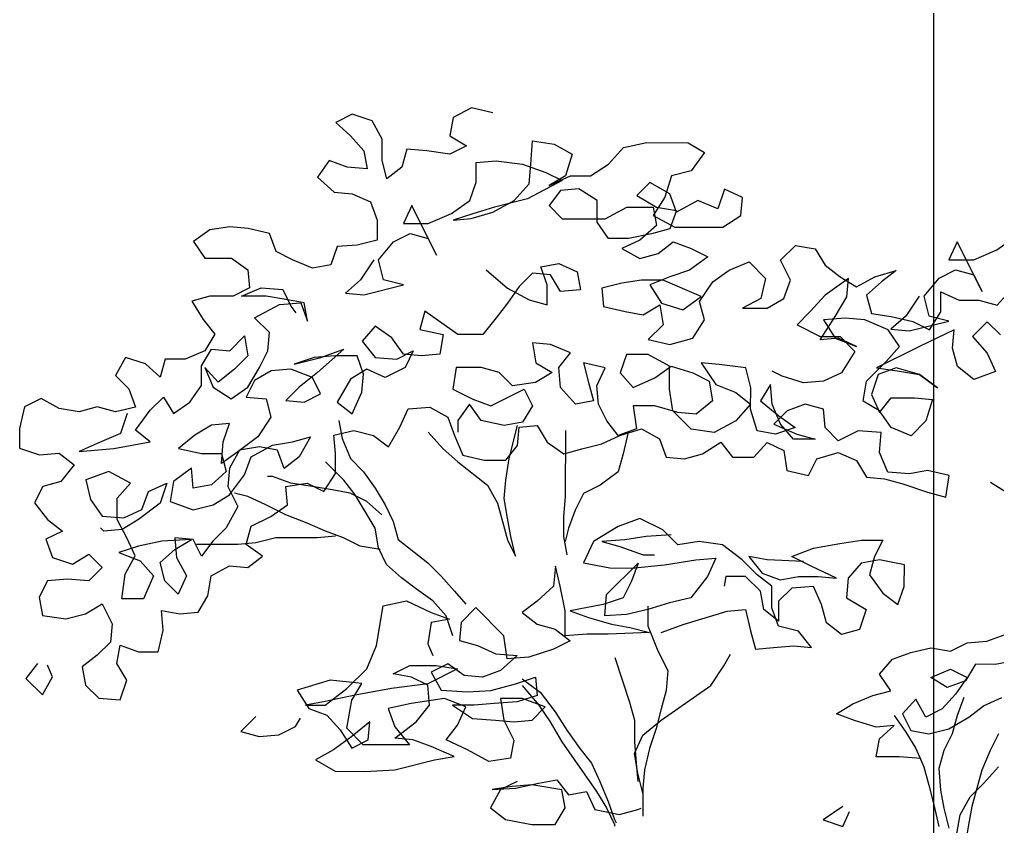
# Model space of a CAD drawing. Header units: millimetres. Extents: x -249630 to 95394, y -188036 to 109963.
# Drawn here: x -96673.4 to -96308.7, y -15931.3 to -15630.6 of the extents above; entities that cross this region are included whole.
import ezdxf

# ---------------------------------------------------------------- set-up
doc = ezdxf.new("R2010")
doc.units = ezdxf.units.MM
for name, color, linetype in [('AHojas', 86, 'Continuous'), ('ATronco', 36, 'Continuous'), ('Layer1', 2, 'Continuous')]:
    doc.layers.add(name, color=color, linetype=linetype)

# ---------------------------------------------------------------- blocks, each defined once
blk = doc.blocks.new('Arbol_01')
at = {"layer": 'AHojas'}
for p, q in [((-0.17966, 2.83178), (-0.18996, 2.82665)), ((-0.16731, 2.82765), (-0.17966, 2.83178)), ((-0.10552, 2.83584), (-0.11685, 2.82967)), ((-0.09214, 2.83273), (-0.10552, 2.83584)), ((-0.18996, 2.82665), (-0.1807, 2.8184)), ((-0.16114, 2.81632), (-0.16731, 2.82765)), ((-0.11685, 2.82967), (-0.11892, 2.81834)), ((-0.1807, 2.8184), (-0.17247, 2.80912)), ((-0.16115, 2.80294), (-0.16114, 2.81632)), ((-0.11892, 2.81834), (-0.10863, 2.81216)), ((-0.06848, 2.80079), (-0.06744, 2.81521)), ((-0.06744, 2.81521), (-0.05406, 2.81314)), ((-0.05406, 2.81314), (-0.04274, 2.80695)), ((-0.01081, 2.81104), (0.00361, 2.81411)), ((0.00361, 2.81411), (0.02935, 2.81409)), ((0.02935, 2.81409), (0.03964, 2.8079)), ((-0.17247, 2.80912), (-0.17043, 2.7978)), ((-0.1457, 2.81013), (-0.1488, 2.79881)), ((-0.13335, 2.80909), (-0.1457, 2.81013)), ((-0.11893, 2.80702), (-0.13335, 2.80909)), ((-0.10863, 2.81216), (-0.11893, 2.80702)), ((-0.04274, 2.80695), (-0.04687, 2.79356)), ((-0.02009, 2.80075), (-0.01081, 2.81104)), ((0.03964, 2.8079), (0.03139, 2.79658)), ((-0.1941, 2.80297), (-0.20132, 2.79268)), ((-0.18278, 2.79884), (-0.1941, 2.80297)), ((-0.15807, 2.79161), (-0.16115, 2.80294)), ((-0.10247, 2.7895), (-0.10246, 2.80185)), ((-0.10246, 2.80185), (-0.09011, 2.80287)), ((-0.09011, 2.80287), (-0.07363, 2.8008)), ((-0.07363, 2.8008), (-0.05922, 2.79564)), ((-0.06953, 2.78844), (-0.06848, 2.80079)), ((-0.03142, 2.79355), (-0.02009, 2.80075)), ((-0.17043, 2.7978), (-0.18278, 2.79884)), ((-0.1488, 2.79881), (-0.15807, 2.79161)), ((-0.05922, 2.79564), (-0.04893, 2.79048)), ((0.03139, 2.79658), (0.01903, 2.7935)), ((-0.20132, 2.79268), (-0.19103, 2.7834)), ((-0.1066, 2.77817), (-0.10247, 2.7895)), ((-0.0788, 2.77815), (-0.06953, 2.78844)), ((-0.04893, 2.79048), (-0.07056, 2.77917)), ((-0.05717, 2.7874), (-0.04378, 2.79356)), ((-0.04687, 2.79356), (-0.05717, 2.7874)), ((-0.04378, 2.79356), (-0.03142, 2.79355)), ((0.00564, 2.7894), (-0.0026, 2.78117)), ((0.01799, 2.78218), (0.00564, 2.7894)), ((0.01903, 2.7935), (0.0149, 2.78012)), ((-0.19103, 2.7834), (-0.17971, 2.78236)), ((-0.17971, 2.78236), (-0.16838, 2.7772)), ((-0.04997, 2.7843), (-0.05718, 2.77504)), ((-0.03864, 2.78532), (-0.04997, 2.7843)), ((-0.02732, 2.7781), (-0.03864, 2.78532)), ((0.0221, 2.77085), (0.01799, 2.78218)), ((0.05197, 2.78524), (0.04784, 2.77288)), ((0.0633, 2.78008), (0.05197, 2.78524)), ((-0.16838, 2.7772), (-0.16428, 2.76587)), ((-0.11794, 2.76995), (-0.1066, 2.77817)), ((-0.09219, 2.77095), (-0.0788, 2.77815)), ((-0.07056, 2.77917), (-0.09116, 2.77404)), ((-0.02733, 2.76472), (-0.02732, 2.7781)), ((-0.0026, 2.78117), (0.00975, 2.77395)), ((0.0149, 2.78012), (0.00768, 2.7688)), ((0.03549, 2.77804), (0.0221, 2.77085)), ((0.04784, 2.77288), (0.03549, 2.77804)), ((0.06226, 2.76875), (0.0633, 2.78008)), ((-0.14264, 2.77512), (-0.1478, 2.7638)), ((-0.12723, 2.74421), (-0.14264, 2.77512)), ((-0.13236, 2.76378), (-0.11794, 2.76995)), ((-0.10558, 2.76685), (-0.09219, 2.77095)), ((-0.09116, 2.77404), (-0.10455, 2.76993)), ((-0.05718, 2.77504), (-0.04895, 2.76679)), ((-0.02218, 2.76677), (-0.00879, 2.77397)), ((-0.00879, 2.77397), (0.00769, 2.77395)), ((0.00769, 2.77395), (0.00974, 2.76262)), ((0.00975, 2.77395), (0.0221, 2.77188)), ((0.0221, 2.77188), (0.01797, 2.76056)), ((-0.16428, 2.76587), (-0.16429, 2.75351)), ((-0.10455, 2.76993), (-0.11691, 2.76583)), ((-0.11691, 2.76583), (-0.10558, 2.76685)), ((-0.04895, 2.76679), (-0.02218, 2.76677)), ((-0.02013, 2.75441), (-0.02733, 2.76472)), ((0.00768, 2.7688), (0.02106, 2.76158)), ((0.05092, 2.76156), (0.06226, 2.76875)), ((-0.26828, 2.75979), (-0.27858, 2.75259)), ((-0.25592, 2.76184), (-0.26828, 2.75979)), ((-0.2446, 2.7608), (-0.25592, 2.76184)), ((-0.23121, 2.75769), (-0.2446, 2.7608)), ((-0.1478, 2.7638), (-0.13236, 2.76378)), ((0.00974, 2.76262), (-0.00057, 2.75336)), ((0.01797, 2.76056), (0.00664, 2.75748)), ((0.02106, 2.76158), (0.05092, 2.76156)), ((-0.27858, 2.75259), (-0.27138, 2.74229)), ((-0.2271, 2.74636), (-0.23121, 2.75769)), ((-0.16429, 2.75351), (-0.17665, 2.75044)), ((-0.16327, 2.74116), (-0.15399, 2.75248)), ((-0.15399, 2.75248), (-0.14369, 2.75761)), ((-0.14369, 2.75761), (-0.13237, 2.75452)), ((-0.13237, 2.75452), (-0.12723, 2.74421)), ((-0.00778, 2.7544), (-0.02013, 2.75441)), ((-0.00057, 2.75336), (-0.0119, 2.74823)), ((0.00664, 2.75748), (-0.00778, 2.7544)), ((0.01075, 2.74512), (0.02002, 2.75232)), ((0.02002, 2.75232), (0.03135, 2.74819)), ((0.19693, 2.75251), (0.19177, 2.74119)), ((0.21235, 2.72161), (0.19693, 2.75251)), ((0.22164, 2.74734), (0.23297, 2.75557)), ((-0.21681, 2.74121), (-0.2271, 2.74636)), ((-0.189, 2.74942), (-0.19313, 2.7381)), ((-0.17665, 2.75044), (-0.189, 2.74942)), ((-0.0119, 2.74823), (-0.00058, 2.74204)), ((0.03135, 2.74819), (0.04164, 2.74303)), ((0.08694, 2.74093), (0.09622, 2.75019)), ((0.09622, 2.75019), (0.10857, 2.74812)), ((0.10857, 2.74812), (0.11474, 2.73781)), ((0.20721, 2.74118), (0.22164, 2.74734)), ((-0.27138, 2.74229), (-0.25491, 2.74227)), ((-0.25491, 2.74227), (-0.24462, 2.73505)), ((-0.20446, 2.73605), (-0.21681, 2.74121)), ((-0.16636, 2.74116), (-0.17461, 2.72881)), ((-0.16019, 2.7288), (-0.16327, 2.74116)), ((-0.00058, 2.74204), (0.01075, 2.74512)), ((0.04164, 2.74303), (0.0303, 2.7348)), ((0.05502, 2.73478), (0.06738, 2.73992)), ((0.06738, 2.73992), (0.07767, 2.72961)), ((0.09311, 2.72857), (0.08694, 2.74093)), ((0.19177, 2.74119), (0.20721, 2.74118)), ((-0.24462, 2.73505), (-0.2436, 2.72373)), ((-0.19313, 2.7381), (-0.20446, 2.73605)), ((-0.09635, 2.73492), (-0.08297, 2.72358)), ((-0.06236, 2.73695), (-0.05104, 2.739)), ((-0.05826, 2.72562), (-0.06236, 2.73695)), ((-0.05104, 2.739), (-0.03971, 2.73384)), ((-0.03971, 2.73384), (-0.03767, 2.72251)), ((0.0303, 2.7348), (0.01794, 2.73069)), ((0.04471, 2.72758), (0.05502, 2.73478)), ((0.11474, 2.73781), (0.124, 2.7306)), ((0.14562, 2.73058), (0.15901, 2.73468)), ((0.15901, 2.73468), (0.14974, 2.72749)), ((0.18558, 2.72987), (0.19588, 2.73501)), ((0.19588, 2.73501), (0.20721, 2.73191)), ((-0.17461, 2.72881), (-0.18388, 2.72058)), ((-0.14784, 2.7257), (-0.16019, 2.7288)), ((-0.06752, 2.73283), (-0.07576, 2.7246)), ((-0.05619, 2.73179), (-0.06752, 2.73283)), ((-0.05002, 2.72149), (-0.05619, 2.73179)), ((0.00044, 2.72865), (-0.01192, 2.7266)), ((0.01382, 2.72864), (0.00044, 2.72865)), ((0.01794, 2.73069), (0.00558, 2.72556)), ((0.0375, 2.71832), (0.01382, 2.72864)), ((0.03646, 2.71523), (0.04471, 2.72758)), ((0.07767, 2.72961), (0.07456, 2.71726)), ((0.08898, 2.71724), (0.09311, 2.72857)), ((0.12915, 2.72956), (0.11472, 2.71928)), ((0.124, 2.7306), (0.13429, 2.72441)), ((0.12811, 2.71824), (0.12915, 2.72956)), ((0.13429, 2.72441), (0.14562, 2.73058)), ((0.14974, 2.72749), (0.14047, 2.71926)), ((0.1763, 2.71855), (0.18558, 2.72987)), ((0.20721, 2.73191), (0.21235, 2.72161)), ((-0.2436, 2.72373), (-0.2539, 2.71859)), ((-0.24875, 2.71858), (-0.23639, 2.72372)), ((-0.23639, 2.72372), (-0.22301, 2.72268)), ((-0.22301, 2.72268), (-0.21787, 2.71238)), ((-0.17256, 2.71954), (-0.14784, 2.7257)), ((-0.07576, 2.7246), (-0.08298, 2.71431)), ((-0.08297, 2.72358), (-0.06959, 2.71636)), ((-0.05827, 2.71326), (-0.05826, 2.72562)), ((-0.03767, 2.72251), (-0.05002, 2.72149)), ((-0.01192, 2.7266), (-0.02428, 2.72353)), ((-0.02428, 2.72353), (-0.02326, 2.7122)), ((0.00558, 2.72556), (0.01278, 2.71422)), ((0.18679, 2.70892), (0.1868, 2.72127)), ((0.1868, 2.72127), (0.19813, 2.71611)), ((0.22181, 2.713), (0.23108, 2.72329)), ((-0.26832, 2.7186), (-0.27965, 2.71552)), ((-0.27965, 2.71552), (-0.27245, 2.70419)), ((-0.2539, 2.71859), (-0.26832, 2.7186)), ((-0.23331, 2.71857), (-0.24875, 2.71858)), ((-0.22095, 2.7165), (-0.23331, 2.71857)), ((-0.20963, 2.71443), (-0.22095, 2.7165)), ((-0.18388, 2.72058), (-0.17256, 2.71954)), ((-0.06959, 2.71636), (-0.05827, 2.71326)), ((0.02616, 2.71009), (0.0375, 2.71832)), ((0.03954, 2.7039), (0.03646, 2.71523)), ((0.07456, 2.71726), (0.06323, 2.71109)), ((0.07868, 2.71108), (0.08898, 2.71724)), ((0.11472, 2.71928), (0.10545, 2.70899)), ((0.12089, 2.70589), (0.12811, 2.71824)), ((0.14047, 2.71926), (0.14354, 2.70793)), ((0.17321, 2.71856), (0.16497, 2.70621)), ((0.17938, 2.70619), (0.1763, 2.71855)), ((0.19813, 2.71611), (0.21048, 2.7161)), ((0.21048, 2.7161), (0.22181, 2.713)), ((-0.24053, 2.70519), (-0.22508, 2.71341)), ((-0.22508, 2.71341), (-0.21169, 2.71443)), ((-0.21787, 2.71238), (-0.21478, 2.70825)), ((-0.21169, 2.71443), (-0.20758, 2.7031)), ((-0.20758, 2.7031), (-0.20963, 2.71443)), ((-0.13447, 2.70921), (-0.13757, 2.69789)), ((-0.11389, 2.69478), (-0.13447, 2.70921)), ((-0.08298, 2.71431), (-0.0902, 2.70505)), ((-0.02326, 2.7122), (-0.00988, 2.7091)), ((-0.00988, 2.7091), (0.00145, 2.70703)), ((0.00145, 2.70703), (0.01175, 2.7132)), ((0.01175, 2.7132), (0.0138, 2.70084)), ((0.01278, 2.71422), (0.02616, 2.71009)), ((0.06323, 2.71109), (0.07868, 2.71108)), ((-0.27245, 2.70419), (-0.26525, 2.69492)), ((-0.23127, 2.69591), (-0.24053, 2.70519)), ((-0.0902, 2.70505), (-0.09844, 2.69476)), ((0.03233, 2.69258), (0.03954, 2.7039)), ((0.10545, 2.70899), (0.0972, 2.70076)), ((0.11161, 2.69148), (0.12089, 2.70589)), ((0.12707, 2.70485), (0.11368, 2.70384)), ((0.11368, 2.70384), (0.12088, 2.6925)), ((0.13942, 2.70381), (0.12707, 2.70485)), ((0.15383, 2.69762), (0.13942, 2.70381)), ((0.14354, 2.70793), (0.1559, 2.70586)), ((0.16497, 2.70621), (0.15569, 2.69798)), ((0.1559, 2.70586), (0.16928, 2.70275)), ((0.16702, 2.69694), (0.19173, 2.70309)), ((0.19173, 2.70309), (0.17938, 2.70619)), ((0.17957, 2.6976), (0.18679, 2.70892)), ((-0.16537, 2.69997), (-0.17361, 2.69071)), ((-0.15508, 2.69276), (-0.16537, 2.69997)), ((-0.13757, 2.69789), (-0.12315, 2.69479)), ((0.0138, 2.70084), (0.00452, 2.69158)), ((0.0972, 2.70076), (0.11161, 2.69354)), ((0.16103, 2.68732), (0.15383, 2.69762)), ((0.15569, 2.69798), (0.16702, 2.69694)), ((0.16928, 2.70275), (0.17957, 2.6976)), ((0.19502, 2.69758), (0.17339, 2.68731)), ((0.19398, 2.68626), (0.19502, 2.69758)), ((0.21562, 2.70271), (0.20634, 2.69345)), ((0.22385, 2.69447), (0.21562, 2.70271)), ((-0.26525, 2.69492), (-0.27144, 2.68462)), ((-0.25599, 2.68461), (-0.24672, 2.69387)), ((-0.24672, 2.69387), (-0.24467, 2.68151)), ((-0.23231, 2.68459), (-0.23127, 2.69591)), ((-0.14788, 2.68245), (-0.15508, 2.69276)), ((-0.12315, 2.69479), (-0.12522, 2.68243)), ((-0.09844, 2.69476), (-0.11389, 2.69478)), ((0.00452, 2.69158), (0.01791, 2.68848)), ((0.01791, 2.68848), (0.03233, 2.69258)), ((0.11161, 2.69354), (0.12397, 2.69353)), ((0.12294, 2.6925), (0.11161, 2.69148)), ((0.12088, 2.6925), (0.13426, 2.68734)), ((0.13426, 2.68734), (0.12294, 2.6925)), ((0.12397, 2.69353), (0.13323, 2.68425)), ((0.20634, 2.69345), (0.2156, 2.68315)), ((-0.27351, 2.67536), (-0.26732, 2.68565)), ((-0.26732, 2.68565), (-0.25599, 2.68461)), ((-0.18494, 2.68557), (-0.20143, 2.67117)), ((-0.19936, 2.68044), (-0.18494, 2.68557)), ((-0.17361, 2.69071), (-0.16538, 2.68041)), ((-0.06756, 2.68959), (-0.06551, 2.67723)), ((-0.05623, 2.68855), (-0.06756, 2.68959)), ((-0.04388, 2.68339), (-0.05623, 2.68855)), ((0.17339, 2.68731), (0.1466, 2.67394)), ((0.15278, 2.67806), (0.16103, 2.68732)), ((0.19706, 2.67493), (0.19398, 2.68626)), ((-0.32087, 2.68055), (-0.32705, 2.66923)), ((-0.30851, 2.67642), (-0.32087, 2.68055)), ((-0.29615, 2.6795), (-0.29925, 2.66817)), ((-0.2838, 2.67949), (-0.29615, 2.6795)), ((-0.27144, 2.68462), (-0.2838, 2.67949)), ((-0.24467, 2.68151), (-0.25291, 2.67328)), ((-0.23747, 2.6743), (-0.23231, 2.68459)), ((-0.21584, 2.67634), (-0.19936, 2.68044)), ((-0.20348, 2.68044), (-0.21584, 2.67634)), ((-0.1901, 2.68146), (-0.20348, 2.68044)), ((-0.17671, 2.68145), (-0.1901, 2.68146)), ((-0.1726, 2.67012), (-0.17671, 2.68145)), ((-0.16538, 2.68041), (-0.152, 2.67937)), ((-0.152, 2.67937), (-0.1417, 2.68451)), ((-0.13655, 2.68141), (-0.14788, 2.68245)), ((-0.1417, 2.68451), (-0.14686, 2.67421)), ((-0.12522, 2.68243), (-0.13655, 2.68141)), ((-0.0511, 2.67413), (-0.04388, 2.68339)), ((-0.00887, 2.68232), (-0.013, 2.671)), ((0.00451, 2.68231), (-0.00887, 2.68232)), ((0.01789, 2.67509), (0.00451, 2.68231)), ((0.13323, 2.68425), (0.12498, 2.67088)), ((0.2156, 2.68315), (0.22074, 2.67182)), ((-0.29925, 2.66817), (-0.30851, 2.67642)), ((-0.27352, 2.663), (-0.27351, 2.67536)), ((-0.27145, 2.67433), (-0.26631, 2.66197)), ((-0.26322, 2.66505), (-0.27145, 2.67433)), ((-0.25291, 2.67328), (-0.26322, 2.66505)), ((-0.24469, 2.66195), (-0.23747, 2.6743)), ((-0.2179, 2.67325), (-0.23026, 2.67223)), ((-0.20452, 2.66809), (-0.2179, 2.67325)), ((-0.17054, 2.67321), (-0.18084, 2.66704)), ((-0.15922, 2.66805), (-0.17054, 2.67321)), ((-0.14686, 2.67421), (-0.15922, 2.66805)), ((-0.11494, 2.67418), (-0.11701, 2.6608)), ((-0.09949, 2.67417), (-0.11494, 2.67418)), ((-0.08817, 2.67107), (-0.09949, 2.67417)), ((-0.06551, 2.67723), (-0.05522, 2.67104)), ((-0.05008, 2.66177), (-0.0511, 2.67413)), ((-0.03565, 2.6772), (-0.03257, 2.66484)), ((-0.02226, 2.6741), (-0.03565, 2.6772)), ((-0.02742, 2.66278), (-0.02226, 2.6741)), ((0.00862, 2.66789), (0.01892, 2.67509)), ((0.01788, 2.66068), (0.01789, 2.67509)), ((0.01892, 2.67509), (0.03231, 2.67096)), ((0.03746, 2.67713), (0.04671, 2.66374)), ((0.04879, 2.67609), (0.03746, 2.67713)), ((0.06526, 2.67402), (0.04879, 2.67609)), ((0.06834, 2.66166), (0.06526, 2.67402)), ((0.14042, 2.66571), (0.15278, 2.67806)), ((0.1466, 2.67394), (0.16102, 2.67187)), ((0.15896, 2.67393), (0.14763, 2.66983)), ((0.17337, 2.6698), (0.15896, 2.67393)), ((0.20735, 2.66668), (0.19706, 2.67493)), ((-0.32705, 2.66923), (-0.31882, 2.66098)), ((-0.23026, 2.67223), (-0.24056, 2.66606)), ((-0.20143, 2.67117), (-0.21277, 2.66192)), ((-0.19938, 2.65779), (-0.20452, 2.66809)), ((-0.18084, 2.66704), (-0.18909, 2.65263)), ((-0.17364, 2.65879), (-0.1726, 2.67012)), ((-0.07994, 2.66283), (-0.08817, 2.67107)), ((-0.05522, 2.67104), (-0.06552, 2.66487)), ((-0.013, 2.671), (-0.00477, 2.66173)), ((-0.00477, 2.66173), (0.00862, 2.66789)), ((0.03231, 2.67096), (0.0426, 2.6658)), ((0.08791, 2.66885), (0.08173, 2.67194)), ((0.10129, 2.66472), (0.08791, 2.66885)), ((0.12498, 2.67088), (0.11365, 2.66574)), ((0.14763, 2.66983), (0.1435, 2.65747)), ((0.16102, 2.67187), (0.17337, 2.6698)), ((0.18469, 2.66155), (0.17337, 2.6698)), ((0.17337, 2.6698), (0.18469, 2.66155)), ((0.22074, 2.67182), (0.20735, 2.66668)), ((-0.31882, 2.66098), (-0.31472, 2.64965)), ((-0.28073, 2.65271), (-0.27352, 2.663)), ((-0.26631, 2.66197), (-0.25499, 2.65475)), ((-0.25499, 2.65475), (-0.24469, 2.66195)), ((-0.24056, 2.66606), (-0.24572, 2.65577)), ((-0.21277, 2.66192), (-0.22101, 2.65369)), ((-0.11701, 2.6608), (-0.10466, 2.65461)), ((-0.09333, 2.65048), (-0.07273, 2.66076)), ((-0.06552, 2.66487), (-0.07994, 2.66283)), ((-0.07273, 2.66076), (-0.06759, 2.65046)), ((-0.04082, 2.65146), (-0.05008, 2.66177)), ((-0.03257, 2.66484), (-0.02949, 2.65351)), ((-0.0264, 2.65145), (-0.02742, 2.66278)), ((0.01993, 2.64729), (0.01788, 2.66068)), ((0.0426, 2.6658), (0.04465, 2.65344)), ((0.04671, 2.66374), (0.05907, 2.65858)), ((0.06832, 2.64827), (0.06834, 2.66166)), ((0.08069, 2.66371), (0.07451, 2.65342)), ((0.08171, 2.65135), (0.08069, 2.66371)), ((0.11365, 2.66574), (0.10129, 2.66472)), ((0.13835, 2.65336), (0.14042, 2.66571)), ((-0.3734, 2.65486), (-0.3837, 2.64972)), ((-0.36208, 2.64867), (-0.3734, 2.65486)), ((-0.30545, 2.64759), (-0.29721, 2.65582)), ((-0.29721, 2.65582), (-0.29104, 2.64551)), ((-0.24572, 2.65577), (-0.23337, 2.65473)), ((-0.23337, 2.65473), (-0.23029, 2.6434)), ((-0.20969, 2.65265), (-0.19938, 2.65779)), ((-0.17983, 2.64541), (-0.17364, 2.65879)), ((-0.10466, 2.65461), (-0.09333, 2.65048)), ((0.05907, 2.65858), (0.06833, 2.65136)), ((0.1435, 2.65747), (0.14864, 2.64614)), ((0.14864, 2.64614), (0.15585, 2.6554)), ((0.15585, 2.6554), (0.17027, 2.65539)), ((0.17027, 2.65539), (0.18159, 2.65435)), ((0.18159, 2.65435), (0.17746, 2.64097)), ((-0.3837, 2.64972), (-0.38681, 2.63633)), ((-0.34973, 2.6466), (-0.36208, 2.64867)), ((-0.3384, 2.64968), (-0.34973, 2.6466)), ((-0.32708, 2.64658), (-0.3384, 2.64968)), ((-0.31472, 2.64965), (-0.32708, 2.64658)), ((-0.29104, 2.64551), (-0.28073, 2.65271)), ((-0.22101, 2.65369), (-0.20969, 2.65265)), ((-0.18909, 2.65263), (-0.17983, 2.64541)), ((-0.14998, 2.63715), (-0.14482, 2.64847)), ((-0.14482, 2.64847), (-0.13143, 2.64949)), ((-0.13143, 2.64949), (-0.12011, 2.6433)), ((-0.10672, 2.65152), (-0.11394, 2.64123)), ((-0.09952, 2.64122), (-0.10672, 2.65152)), ((-0.06759, 2.65046), (-0.07378, 2.64017)), ((-0.02949, 2.65351), (-0.04082, 2.65146)), ((-0.02127, 2.64115), (-0.0264, 2.65145)), ((-0.00478, 2.6504), (-0.00274, 2.63598)), ((0.0086, 2.65039), (-0.00478, 2.6504)), ((0.02302, 2.64626), (0.0086, 2.65039)), ((0.04465, 2.65344), (0.03434, 2.64522)), ((0.06833, 2.65136), (0.05905, 2.64108)), ((0.07243, 2.63488), (0.06832, 2.64827)), ((0.07451, 2.65342), (0.08582, 2.64414)), ((0.08685, 2.63899), (0.08171, 2.65135)), ((0.10231, 2.65133), (0.09098, 2.64722)), ((0.11363, 2.64823), (0.10231, 2.65133)), ((0.11465, 2.63691), (0.11363, 2.64823)), ((0.14864, 2.64717), (0.13835, 2.65336)), ((-0.31987, 2.64554), (-0.324, 2.63319)), ((-0.31473, 2.63524), (-0.30545, 2.64759)), ((-0.23029, 2.6434), (-0.23854, 2.63105)), ((-0.12011, 2.6433), (-0.116, 2.63197)), ((0.03124, 2.63595), (0.01993, 2.64729)), ((0.03434, 2.64522), (0.02302, 2.64626)), ((0.09098, 2.64722), (0.08273, 2.63899)), ((0.08582, 2.64414), (0.09611, 2.63692)), ((0.15584, 2.63687), (0.14864, 2.64717)), ((-0.38681, 2.63633), (-0.38682, 2.62398)), ((-0.26736, 2.63828), (-0.27766, 2.63212)), ((-0.25603, 2.6393), (-0.26736, 2.63828)), ((-0.26016, 2.62798), (-0.25603, 2.6393)), ((-0.1572, 2.6248), (-0.14998, 2.63715)), ((-0.11394, 2.64123), (-0.11394, 2.63403)), ((-0.08511, 2.63812), (-0.09952, 2.64122)), ((-0.07378, 2.64017), (-0.08511, 2.63812)), ((-0.08204, 2.61752), (-0.07687, 2.63811)), ((-0.07688, 2.62575), (-0.07584, 2.63708)), ((-0.07584, 2.63708), (-0.06451, 2.6381)), ((-0.06451, 2.6381), (-0.05835, 2.6278)), ((-0.01407, 2.63187), (-0.02127, 2.64115)), ((0.05905, 2.64108), (0.04566, 2.63388)), ((0.08273, 2.63899), (0.09714, 2.6328)), ((0.09611, 2.63692), (0.08375, 2.63282)), ((0.09508, 2.62972), (0.08685, 2.63899)), ((0.12288, 2.62866), (0.11465, 2.63691)), ((0.16819, 2.63171), (0.15584, 2.63687)), ((0.17746, 2.64097), (0.16819, 2.63171)), ((-0.324, 2.63319), (-0.33842, 2.62702)), ((-0.30547, 2.62802), (-0.31473, 2.63524)), ((-0.27766, 2.63212), (-0.28797, 2.62389)), ((-0.23854, 2.63105), (-0.2509, 2.62179)), ((-0.21692, 2.62794), (-0.20559, 2.63102)), ((-0.20559, 2.63102), (-0.21281, 2.61867)), ((-0.19117, 2.63204), (-0.17881, 2.63511)), ((-0.19015, 2.62071), (-0.19117, 2.63204)), ((-0.17881, 2.63511), (-0.16646, 2.63201)), ((-0.16646, 2.63201), (-0.1572, 2.6248)), ((-0.116, 2.63197), (-0.11087, 2.61961)), ((-0.02437, 2.62674), (-0.01304, 2.63187)), ((-0.00274, 2.63598), (-0.01407, 2.63187)), ((-0.01304, 2.63187), (0.00035, 2.63598)), ((-0.00789, 2.63393), (-0.01099, 2.62055)), ((0.00035, 2.63598), (0.01167, 2.62979)), ((0.04566, 2.63388), (0.03124, 2.63595)), ((0.08375, 2.63282), (0.07243, 2.63488)), ((0.09714, 2.6328), (0.10846, 2.6297)), ((0.13524, 2.63483), (0.12288, 2.62866)), ((0.14966, 2.63378), (0.13524, 2.63483)), ((0.14861, 2.62143), (0.14966, 2.63378)), ((-0.38682, 2.62398), (-0.37446, 2.61985)), ((-0.33842, 2.62702), (-0.34975, 2.62189)), ((-0.34975, 2.62189), (-0.32813, 2.62392)), ((-0.32813, 2.62392), (-0.30547, 2.62802)), ((-0.28797, 2.62389), (-0.27356, 2.62079)), ((-0.2612, 2.6146), (-0.26016, 2.62798)), ((-0.23751, 2.62487), (-0.24987, 2.62282)), ((-0.24267, 2.6187), (-0.22927, 2.62589)), ((-0.22619, 2.6228), (-0.23751, 2.62487)), ((-0.22927, 2.62589), (-0.21692, 2.62794)), ((-0.0841, 2.61649), (-0.07688, 2.62575)), ((-0.05835, 2.6278), (-0.04806, 2.62058)), ((-0.03673, 2.62366), (-0.02437, 2.62674)), ((0.01167, 2.62979), (0.01578, 2.61846)), ((0.03844, 2.6205), (0.04977, 2.6277)), ((0.04977, 2.6277), (0.05697, 2.61842)), ((0.07036, 2.61841), (0.0786, 2.62767)), ((0.0786, 2.62767), (0.08889, 2.62251)), ((0.10846, 2.6297), (0.09508, 2.62972)), ((-0.37446, 2.61985), (-0.36211, 2.62087)), ((-0.36211, 2.62087), (-0.35285, 2.61365)), ((-0.27356, 2.62079), (-0.2612, 2.62077)), ((-0.2509, 2.62179), (-0.2612, 2.6146)), ((-0.2612, 2.62077), (-0.25812, 2.60945)), ((-0.24987, 2.62282), (-0.25606, 2.6115)), ((-0.2468, 2.60738), (-0.24267, 2.6187)), ((-0.22208, 2.61147), (-0.22619, 2.6228)), ((-0.21281, 2.61867), (-0.22208, 2.61147)), ((-0.19016, 2.60835), (-0.19015, 2.62071)), ((-0.11087, 2.61961), (-0.09748, 2.61651)), ((-0.04806, 2.62058), (-0.03673, 2.62366)), ((0.01578, 2.61846), (0.02711, 2.61742)), ((0.02711, 2.61742), (0.03844, 2.6205)), ((0.05697, 2.61842), (0.07036, 2.61841)), ((0.08889, 2.62251), (0.09094, 2.61016)), ((0.10948, 2.61735), (0.12287, 2.62145)), ((0.12287, 2.62145), (0.13419, 2.61629)), ((0.15375, 2.60907), (0.14861, 2.62143)), ((-0.35285, 2.61365), (-0.36109, 2.60336)), ((-0.09748, 2.61651), (-0.0841, 2.61649)), ((0.10432, 2.60705), (0.10948, 2.61735)), ((0.13419, 2.61629), (0.14036, 2.60599)), ((-0.33123, 2.60951), (-0.34565, 2.60438)), ((-0.31785, 2.60229), (-0.33123, 2.60951)), ((-0.27974, 2.61152), (-0.29108, 2.6033)), ((-0.27872, 2.59917), (-0.27974, 2.61152)), ((-0.25812, 2.60945), (-0.2674, 2.60122)), ((-0.25606, 2.6115), (-0.2571, 2.60018)), ((-0.25607, 2.59503), (-0.2468, 2.60738)), ((-0.21797, 2.6022), (-0.22929, 2.60633)), ((-0.19738, 2.59703), (-0.19016, 2.60835)), ((0.09094, 2.61016), (0.10432, 2.60705)), ((0.14036, 2.60599), (0.15169, 2.60495)), ((0.16714, 2.60803), (0.15375, 2.60907)), ((0.17846, 2.61008), (0.16714, 2.60803)), ((0.19185, 2.60697), (0.17846, 2.61008)), ((0.18978, 2.59359), (0.19185, 2.60697)), ((-0.37242, 2.60028), (-0.37758, 2.58999)), ((-0.36109, 2.60336), (-0.37242, 2.60028)), ((-0.34565, 2.60438), (-0.34257, 2.59202)), ((-0.32609, 2.59303), (-0.31785, 2.60229)), ((-0.30653, 2.59713), (-0.2952, 2.60227)), ((-0.2952, 2.60227), (-0.29933, 2.58992)), ((-0.29108, 2.6033), (-0.29315, 2.59094)), ((-0.2674, 2.60122), (-0.27872, 2.59917)), ((-0.2571, 2.60018), (-0.25093, 2.58782)), ((-0.22106, 2.60014), (-0.20767, 2.60219)), ((-0.22004, 2.58882), (-0.22106, 2.60014)), ((-0.20459, 2.60013), (-0.21797, 2.6022)), ((-0.20767, 2.60219), (-0.19738, 2.59703)), ((-0.19223, 2.59806), (-0.20459, 2.60013)), ((0.15169, 2.60495), (0.16301, 2.60185)), ((0.16301, 2.60185), (0.17845, 2.59669)), ((0.21759, 2.60283), (0.23096, 2.59458)), ((-0.31066, 2.58581), (-0.30653, 2.59713)), ((-0.26638, 2.58886), (-0.25607, 2.59503)), ((-0.24475, 2.59399), (-0.25298, 2.59605)), ((0.17845, 2.59669), (0.18978, 2.59359)), ((-0.37758, 2.58999), (-0.36935, 2.57969)), ((-0.34257, 2.59202), (-0.33537, 2.58171)), ((-0.32611, 2.57965), (-0.32609, 2.59303)), ((-0.29933, 2.58992), (-0.31272, 2.57963)), ((-0.29315, 2.59094), (-0.27874, 2.58578)), ((-0.27874, 2.58578), (-0.26638, 2.58886)), ((-0.25093, 2.58782), (-0.25815, 2.57444)), ((-0.22108, 2.58264), (-0.23343, 2.58883)), ((-0.23034, 2.58162), (-0.22004, 2.58882)), ((-0.33537, 2.58171), (-0.32199, 2.58067)), ((-0.32199, 2.58067), (-0.31066, 2.58581)), ((-0.24271, 2.57545), (-0.23034, 2.58162)), ((-0.36935, 2.57969), (-0.36009, 2.57247)), ((-0.31994, 2.56831), (-0.32611, 2.57965)), ((-0.31272, 2.57963), (-0.32302, 2.57347)), ((-0.24581, 2.56413), (-0.24271, 2.57545)), ((-0.01412, 2.57524), (-0.02957, 2.56599)), ((-0.00073, 2.58038), (-0.01412, 2.57524)), ((0.01368, 2.57316), (-0.00073, 2.58038)), ((-0.36009, 2.57247), (-0.37039, 2.56733)), ((-0.33435, 2.57245), (-0.33641, 2.57451)), ((-0.32302, 2.57347), (-0.33435, 2.57245)), ((-0.25815, 2.57444), (-0.2664, 2.56621)), ((0.01883, 2.57006), (0.00338, 2.56905)), ((0.02294, 2.56388), (0.01368, 2.57316)), ((-0.37039, 2.56733), (-0.36629, 2.556)), ((-0.31274, 2.56316), (-0.3251, 2.55905)), ((-0.3148, 2.55698), (-0.31994, 2.56831)), ((-0.29832, 2.56624), (-0.31274, 2.56316)), ((-0.27978, 2.56725), (-0.29832, 2.56624)), ((-0.29008, 2.56829), (-0.28906, 2.55593)), ((-0.27875, 2.56725), (-0.29008, 2.56829)), ((-0.29008, 2.56108), (-0.27978, 2.56725)), ((-0.27361, 2.55695), (-0.27875, 2.56725)), ((-0.2664, 2.56621), (-0.27361, 2.55695)), ((-0.23552, 2.55691), (-0.24581, 2.56413)), ((-0.22727, 2.56823), (-0.23963, 2.56515)), ((-0.02957, 2.56599), (-0.03576, 2.55261)), ((-0.01001, 2.567), (-0.02442, 2.56598)), ((-0.02442, 2.56598), (-0.0131, 2.56289)), ((0.00338, 2.56905), (-0.01001, 2.567)), ((0.03633, 2.56593), (0.02294, 2.56388)), ((0.05074, 2.56386), (0.03633, 2.56593)), ((0.06309, 2.55458), (0.05074, 2.56386)), ((0.10737, 2.56175), (0.12385, 2.56482)), ((0.12385, 2.56482), (0.13724, 2.56687)), ((0.13724, 2.56687), (0.15062, 2.56685)), ((0.15062, 2.56685), (0.14547, 2.55656)), ((-0.35393, 2.55187), (-0.34363, 2.55804)), ((-0.34363, 2.55804), (-0.3354, 2.54979)), ((-0.3251, 2.55905), (-0.31171, 2.55389)), ((-0.32099, 2.54566), (-0.3148, 2.55698)), ((-0.29936, 2.55285), (-0.29008, 2.56108)), ((-0.24479, 2.54971), (-0.23552, 2.55691)), ((-0.0131, 2.56289), (0.00131, 2.55772)), ((0.00131, 2.55772), (0.00852, 2.55772)), ((0.09398, 2.55661), (0.10737, 2.56175)), ((-0.36629, 2.556), (-0.35393, 2.55187)), ((-0.31171, 2.55389), (-0.30349, 2.54462)), ((-0.29628, 2.54152), (-0.29936, 2.55285)), ((-0.28906, 2.55593), (-0.28289, 2.5446)), ((-0.03576, 2.55261), (-0.01929, 2.54951)), ((-0.02136, 2.53303), (-0.00178, 2.55258)), ((-0.00178, 2.55258), (-0.00591, 2.54126)), ((-0.0059, 2.54949), (0.01469, 2.55153)), ((0.01469, 2.55153), (0.03426, 2.5546)), ((0.03426, 2.5546), (0.04662, 2.55562)), ((0.04662, 2.55562), (0.04146, 2.5443)), ((0.07235, 2.5453), (0.06309, 2.55458)), ((0.06721, 2.55663), (0.07544, 2.54633)), ((0.07853, 2.55456), (0.06721, 2.55663)), ((0.10119, 2.55351), (0.07853, 2.55456)), ((0.10633, 2.55042), (0.09398, 2.55661)), ((0.13722, 2.55245), (0.12898, 2.54319)), ((0.14855, 2.5545), (0.13722, 2.55245)), ((0.14547, 2.55656), (0.14237, 2.54524)), ((0.164, 2.5514), (0.14855, 2.5545)), ((0.16398, 2.53801), (0.164, 2.5514)), ((-0.3354, 2.54979), (-0.34365, 2.54156)), ((-0.32306, 2.53022), (-0.32099, 2.54566)), ((-0.26745, 2.54458), (-0.25611, 2.55075)), ((-0.25611, 2.55075), (-0.24479, 2.54971)), ((-0.05327, 2.55057), (-0.05431, 2.53821)), ((-0.05019, 2.53821), (-0.05327, 2.55057)), ((-0.01929, 2.54951), (-0.0059, 2.54949)), ((0.08161, 2.53809), (0.07235, 2.5453)), ((0.07544, 2.54633), (0.08676, 2.5422)), ((0.12177, 2.5432), (0.10633, 2.55042)), ((0.14237, 2.54524), (0.15059, 2.5339)), ((-0.36939, 2.54159), (-0.37455, 2.5313)), ((-0.35703, 2.54261), (-0.36939, 2.54159)), ((-0.34365, 2.54156), (-0.35703, 2.54261)), ((-0.30349, 2.54462), (-0.30968, 2.53021)), ((-0.28805, 2.53328), (-0.29628, 2.54152)), ((-0.28289, 2.5446), (-0.28805, 2.53328)), ((-0.26952, 2.53223), (-0.26745, 2.54458)), ((-0.00591, 2.54126), (-0.01107, 2.53096)), ((0.04146, 2.5443), (0.03115, 2.53092)), ((0.05278, 2.54429), (0.05175, 2.53811)), ((0.06514, 2.54428), (0.05278, 2.54429)), ((0.0744, 2.535), (0.06514, 2.54428)), ((0.08676, 2.5422), (0.09809, 2.54425)), ((0.09809, 2.54425), (0.11045, 2.54424)), ((0.11045, 2.54424), (0.12177, 2.5432)), ((0.12898, 2.54319), (0.12794, 2.53084)), ((-0.05431, 2.53821), (-0.06461, 2.52895)), ((-0.04712, 2.52276), (-0.05019, 2.53821)), ((-0.02241, 2.51965), (-0.02136, 2.53303)), ((0.07645, 2.52368), (0.0744, 2.535)), ((0.0816, 2.5247), (0.08161, 2.53809)), ((0.09396, 2.53705), (0.08572, 2.52882)), ((0.10735, 2.53806), (0.09396, 2.53705)), ((0.11249, 2.52673), (0.10735, 2.53806)), ((0.15059, 2.5339), (0.15985, 2.52669)), ((0.15985, 2.52669), (0.16398, 2.53801)), ((-0.37455, 2.5313), (-0.3725, 2.51997)), ((-0.34572, 2.52097), (-0.33542, 2.52714)), ((-0.33542, 2.52714), (-0.32926, 2.51478)), ((-0.30968, 2.53021), (-0.32306, 2.53022)), ((-0.27571, 2.52194), (-0.26952, 2.53223)), ((-0.16038, 2.52595), (-0.14596, 2.52903)), ((-0.14596, 2.52903), (-0.13052, 2.52181)), ((-0.06461, 2.52895), (-0.07389, 2.52175)), ((-0.02343, 2.52686), (-0.04403, 2.52276)), ((-0.01107, 2.53096), (-0.02343, 2.52686)), ((0.01776, 2.52785), (0.00437, 2.52374)), ((0.03115, 2.53092), (0.01776, 2.52785)), ((0.08572, 2.52882), (0.08571, 2.51646)), ((0.11557, 2.5154), (0.11249, 2.52673)), ((0.12794, 2.53084), (0.14029, 2.52362)), ((-0.35808, 2.5179), (-0.34572, 2.52097)), ((-0.29836, 2.52299), (-0.28703, 2.52092)), ((-0.29734, 2.51063), (-0.29836, 2.52299)), ((-0.28703, 2.52092), (-0.27571, 2.52194)), ((-0.16452, 2.50124), (-0.16038, 2.52595)), ((-0.13052, 2.52181), (-0.1192, 2.51768)), ((-0.10272, 2.52487), (-0.11199, 2.51561)), ((-0.08523, 2.50735), (-0.10272, 2.52487)), ((-0.07389, 2.52175), (-0.06463, 2.51454)), ((-0.04713, 2.50731), (-0.04712, 2.52276)), ((-0.04403, 2.52276), (-0.0327, 2.51863)), ((-0.00902, 2.52066), (-0.02241, 2.51965)), ((0.00437, 2.52374), (-0.00902, 2.52066)), ((0.00437, 2.5258), (0.00436, 2.51344)), ((0.02701, 2.51445), (0.05379, 2.52267)), ((0.05379, 2.52267), (0.06512, 2.52369)), ((0.06512, 2.52369), (0.0682, 2.5103)), ((0.08571, 2.51646), (0.07645, 2.52368)), ((0.0857, 2.51337), (0.0816, 2.5247)), ((0.14029, 2.52362), (0.13616, 2.51126)), ((-0.3725, 2.51997), (-0.35808, 2.5179)), ((-0.32926, 2.51478), (-0.3303, 2.50345)), ((-0.13053, 2.51563), (-0.1326, 2.50224)), ((-0.1192, 2.51768), (-0.13053, 2.51563)), ((-0.11199, 2.51561), (-0.11303, 2.50429)), ((-0.06463, 2.51454), (-0.0533, 2.51144)), ((-0.0327, 2.51863), (-0.01829, 2.5145)), ((-0.01829, 2.5145), (-0.00697, 2.51243)), ((0.01259, 2.50932), (0.02701, 2.51445)), ((0.12483, 2.50819), (0.11557, 2.5154)), ((-0.30044, 2.49725), (-0.29734, 2.51063)), ((-0.0533, 2.51144), (-0.04404, 2.50422)), ((-0.03374, 2.50833), (-0.04713, 2.50731)), ((-0.02036, 2.50832), (-0.03374, 2.50833)), ((0.00539, 2.50933), (-0.02036, 2.50832)), ((-0.00697, 2.51243), (0.00539, 2.50933)), ((0.0682, 2.5103), (0.07128, 2.49897)), ((0.09806, 2.51027), (0.0857, 2.51337)), ((0.10629, 2.49997), (0.09806, 2.51027)), ((0.13616, 2.51126), (0.12483, 2.50819)), ((-0.3303, 2.50345), (-0.33854, 2.49522)), ((-0.1326, 2.50224), (-0.12952, 2.49503)), ((-0.11303, 2.50429), (-0.10171, 2.50119)), ((-0.08318, 2.49293), (-0.08523, 2.50735)), ((-0.04404, 2.50422), (-0.05434, 2.49908)), ((0.19278, 2.49783), (0.20308, 2.50297)), ((0.20308, 2.50297), (0.21544, 2.50398)), ((0.21544, 2.50398), (0.22677, 2.50809)), ((-0.32619, 2.49006), (-0.32412, 2.50139)), ((-0.32412, 2.50139), (-0.3128, 2.49726)), ((-0.3128, 2.49726), (-0.30044, 2.49725)), ((-0.17071, 2.48683), (-0.16452, 2.50124)), ((-0.10171, 2.50119), (-0.09039, 2.49603)), ((-0.09039, 2.49603), (-0.077, 2.49499)), ((-0.05434, 2.49908), (-0.06979, 2.49395)), ((0.07128, 2.49897), (0.0826, 2.49999)), ((0.0826, 2.49999), (0.09496, 2.50101)), ((0.09496, 2.50101), (0.10629, 2.49997)), ((0.15673, 2.49271), (0.16806, 2.49682)), ((0.16806, 2.49682), (0.18042, 2.4999)), ((0.18042, 2.4999), (0.19278, 2.49783)), ((-0.37561, 2.49011), (-0.38283, 2.48085)), ((-0.33854, 2.49522), (-0.34781, 2.48803)), ((-0.32002, 2.47976), (-0.32619, 2.49006)), ((-0.077, 2.49499), (-0.08731, 2.48573)), ((-0.06979, 2.49395), (-0.08318, 2.49293)), ((0.14849, 2.48345), (0.15673, 2.49271)), ((0.23705, 2.49264), (0.22057, 2.48956)), ((-0.36635, 2.48186), (-0.36944, 2.48907)), ((-0.34781, 2.48803), (-0.34576, 2.4767)), ((-0.18308, 2.47449), (-0.17071, 2.48683)), ((-0.15424, 2.48373), (-0.14394, 2.48887)), ((-0.14394, 2.48887), (-0.12746, 2.48885)), ((-0.11408, 2.48678), (-0.13262, 2.47753)), ((-0.12025, 2.48988), (-0.13055, 2.48474)), ((-0.13055, 2.48474), (-0.12439, 2.47341)), ((-0.12746, 2.48885), (-0.11408, 2.48678)), ((-0.10996, 2.48266), (-0.12025, 2.48988)), ((-0.08731, 2.48573), (-0.09864, 2.48162)), ((0.18041, 2.48136), (0.19277, 2.4865)), ((0.19277, 2.4865), (0.20306, 2.48134)), ((0.20821, 2.48958), (0.20203, 2.47928)), ((0.22057, 2.48956), (0.20821, 2.48958)), ((-0.38283, 2.48085), (-0.37254, 2.47054)), ((-0.37254, 2.47054), (-0.36635, 2.48186)), ((-0.32415, 2.46741), (-0.32002, 2.47976)), ((-0.19337, 2.47965), (-0.21397, 2.47349)), ((-0.17381, 2.47757), (-0.19337, 2.47965)), ((-0.14291, 2.48166), (-0.15424, 2.48373)), ((-0.13262, 2.4765), (-0.14291, 2.48166)), ((-0.09864, 2.48162), (-0.10996, 2.48266)), ((-0.07805, 2.47748), (-0.06569, 2.48159)), ((-0.07393, 2.48057), (-0.06261, 2.47232)), ((-0.06569, 2.48159), (-0.06467, 2.47026)), ((0.15569, 2.47315), (0.14849, 2.48345)), ((0.1907, 2.47518), (0.18041, 2.48136)), ((0.20203, 2.47928), (0.1907, 2.47518)), ((0.20306, 2.48134), (0.19584, 2.47105)), ((-0.34576, 2.4767), (-0.33753, 2.46845)), ((-0.21397, 2.47349), (-0.20677, 2.46215)), ((-0.19647, 2.4642), (-0.18308, 2.47449)), ((-0.17999, 2.46728), (-0.17381, 2.47757)), ((-0.15528, 2.47446), (-0.17793, 2.47037)), ((-0.1316, 2.46414), (-0.13262, 2.4765)), ((-0.12439, 2.47341), (-0.10791, 2.47236)), ((-0.10791, 2.47236), (-0.0935, 2.47338)), ((-0.0935, 2.47338), (-0.07805, 2.47748)), ((-0.07393, 2.47645), (-0.06364, 2.46408)), ((0.14436, 2.47007), (0.15569, 2.47315)), ((-0.33753, 2.46845), (-0.32415, 2.46741)), ((-0.1975, 2.46626), (-0.20883, 2.46422)), ((-0.17793, 2.47037), (-0.1975, 2.46626)), ((-0.1831, 2.44978), (-0.17999, 2.46728)), ((-0.12233, 2.46825), (-0.14293, 2.46518)), ((-0.10895, 2.46309), (-0.12233, 2.46825)), ((-0.07703, 2.46615), (-0.09144, 2.46514)), ((-0.08732, 2.46822), (-0.08528, 2.45484)), ((-0.07394, 2.46821), (-0.08732, 2.46822)), ((-0.06467, 2.47026), (-0.07703, 2.46615)), ((-0.05953, 2.46305), (-0.07394, 2.46821)), ((0.132, 2.46493), (0.14436, 2.47007)), ((0.17113, 2.46799), (0.16288, 2.45873)), ((0.17729, 2.45665), (0.17113, 2.46799)), ((0.19584, 2.47105), (0.1876, 2.46179)), ((0.21334, 2.46383), (0.22467, 2.46897)), ((-0.20883, 2.46422), (-0.19647, 2.4642)), ((-0.20677, 2.46215), (-0.19545, 2.45803)), ((-0.14293, 2.46518), (-0.15735, 2.46211)), ((-0.15735, 2.46211), (-0.15324, 2.45078)), ((-0.13985, 2.45386), (-0.1316, 2.46414)), ((-0.11719, 2.46413), (-0.10484, 2.45588)), ((-0.1038, 2.46412), (-0.11719, 2.46413)), ((-0.11411, 2.45177), (-0.10895, 2.46309)), ((-0.09144, 2.46514), (-0.1038, 2.46412)), ((-0.06777, 2.45482), (-0.05953, 2.46305)), ((0.12169, 2.45876), (0.132, 2.46493)), ((0.1876, 2.46179), (0.17729, 2.45665)), ((0.20407, 2.45663), (0.21334, 2.46383)), ((-0.23973, 2.45704), (-0.249, 2.44778)), ((-0.21502, 2.45084), (-0.21193, 2.45598)), ((-0.19545, 2.45803), (-0.18722, 2.44875)), ((-0.16868, 2.45388), (-0.18002, 2.44463)), ((-0.16972, 2.44256), (-0.16868, 2.45388)), ((-0.15324, 2.44357), (-0.13985, 2.45386)), ((-0.10484, 2.45588), (-0.09042, 2.45484)), ((-0.09042, 2.45484), (-0.0791, 2.4538)), ((-0.08528, 2.45484), (-0.07911, 2.44247)), ((-0.0791, 2.4538), (-0.06777, 2.45482)), ((0.13302, 2.45464), (0.12169, 2.45876)), ((0.1464, 2.4505), (0.13302, 2.45464)), ((0.16288, 2.45873), (0.16802, 2.44843)), ((0.1917, 2.44943), (0.20407, 2.45663)), ((0.19686, 2.45767), (0.19376, 2.44634)), ((-0.249, 2.44778), (-0.23768, 2.44468)), ((-0.22532, 2.4457), (-0.21502, 2.45084)), ((-0.18722, 2.44875), (-0.18002, 2.43742)), ((-0.17281, 2.43947), (-0.1831, 2.44978)), ((-0.15324, 2.45078), (-0.14398, 2.43944)), ((-0.12133, 2.44251), (-0.11411, 2.45177)), ((0.15773, 2.45152), (0.1464, 2.4505)), ((0.14845, 2.44329), (0.15773, 2.45152)), ((0.16802, 2.44843), (0.17934, 2.44636)), ((0.17934, 2.44636), (0.1917, 2.44943)), ((-0.23768, 2.44468), (-0.22532, 2.4457)), ((-0.18002, 2.44463), (-0.19135, 2.4364)), ((-0.18002, 2.43742), (-0.16972, 2.44256)), ((-0.14192, 2.44253), (-0.15324, 2.44357)), ((-0.1306, 2.4384), (-0.14192, 2.44253)), ((-0.10795, 2.43632), (-0.12133, 2.44251)), ((-0.07911, 2.44247), (-0.08118, 2.43115)), ((0.14638, 2.43197), (0.14845, 2.44329)), ((-0.19135, 2.4364), (-0.20268, 2.43023)), ((-0.14398, 2.43944), (-0.17281, 2.43947)), ((-0.11619, 2.43221), (-0.1306, 2.4384)), ((-0.09457, 2.4291), (-0.10795, 2.43632)), ((-0.20268, 2.43023), (-0.19033, 2.42301)), ((-0.15326, 2.42401), (-0.12854, 2.43016)), ((-0.12854, 2.43016), (-0.11619, 2.43221)), ((-0.08118, 2.43115), (-0.09457, 2.4291)), ((0.1608, 2.43196), (0.14638, 2.43197)), ((0.17418, 2.43091), (0.1608, 2.43196)), ((-0.19033, 2.42301), (-0.1718, 2.42299)), ((-0.1718, 2.42299), (-0.15326, 2.42401)), ((-0.08737, 2.41159), (-0.09356, 2.40027)), ((-0.08017, 2.41364), (-0.09252, 2.4116)), ((-0.09252, 2.4116), (-0.07811, 2.41261)), ((-0.07707, 2.41673), (-0.08737, 2.41159)), ((-0.06781, 2.41466), (-0.08017, 2.41364)), ((-0.07811, 2.41261), (-0.06369, 2.41569)), ((-0.04928, 2.41156), (-0.06781, 2.41466)), ((-0.04723, 2.40023), (-0.04928, 2.41156)), ((-0.09356, 2.40027), (-0.0843, 2.39305)), ((-0.05342, 2.38994), (-0.04723, 2.40023)), ((0.12576, 2.4011), (0.1134, 2.39287)), ((-0.0843, 2.39305), (-0.06783, 2.38995)), ((0.1134, 2.39287), (0.12575, 2.38874)), ((0.12575, 2.38874), (0.12988, 2.39801)), ((-0.06783, 2.38995), (-0.05342, 2.38994))]:
    blk.add_line(p, q, dxfattribs=at)
at = {"layer": 'ATronco'}
for p, q in [((-0.18807, 2.6413), (-0.18602, 2.62997)), ((-0.18602, 2.62997), (-0.18089, 2.61761)), ((-0.13248, 2.63404), (-0.12322, 2.62374)), ((-0.04701, 2.63499), (-0.04705, 2.59381)), ((-0.12322, 2.62374), (-0.11396, 2.61549)), ((-0.01099, 2.62055), (-0.01409, 2.60922)), ((-0.18502, 2.60423), (-0.19633, 2.61557)), ((-0.18089, 2.61761), (-0.17266, 2.60937)), ((-0.11396, 2.61549), (-0.09544, 2.60106)), ((-0.08411, 2.60414), (-0.08204, 2.61752)), ((-0.22929, 2.60633), (-0.23238, 2.60633)), ((-0.17266, 2.60937), (-0.16546, 2.59906)), ((-0.01409, 2.60922), (-0.02542, 2.60099)), ((-0.17782, 2.59496), (-0.18502, 2.60423)), ((-0.09544, 2.60106), (-0.08927, 2.58973)), ((-0.08515, 2.59281), (-0.08411, 2.60414)), ((-0.02542, 2.60099), (-0.03572, 2.59586)), ((-0.23343, 2.58883), (-0.24475, 2.59399)), ((-0.18091, 2.59599), (-0.19223, 2.59806)), ((-0.17061, 2.59083), (-0.18091, 2.59599)), ((-0.16548, 2.57435), (-0.17782, 2.59496)), ((-0.16546, 2.59906), (-0.15929, 2.58876)), ((-0.04705, 2.59381), (-0.04809, 2.58145)), ((-0.03572, 2.59586), (-0.04088, 2.58556)), ((-0.16136, 2.58259), (-0.17061, 2.59083)), ((-0.15929, 2.58876), (-0.15415, 2.57846)), ((-0.08927, 2.58973), (-0.08311, 2.56707)), ((-0.0831, 2.58045), (-0.08515, 2.59281)), ((-0.2077, 2.57748), (-0.22108, 2.58264)), ((-0.04809, 2.58145), (-0.0481, 2.5691)), ((-0.04088, 2.58556), (-0.04501, 2.57424)), ((-0.19637, 2.57232), (-0.2077, 2.57748)), ((-0.15415, 2.57846), (-0.15107, 2.56713)), ((-0.08105, 2.56913), (-0.0831, 2.58045)), ((-0.1902, 2.56923), (-0.20153, 2.56821)), ((-0.18505, 2.56819), (-0.19637, 2.57232)), ((-0.16343, 2.56199), (-0.16548, 2.57435)), ((-0.07797, 2.55677), (-0.08105, 2.56913)), ((-0.0481, 2.5691), (-0.04605, 2.55777)), ((-0.04501, 2.57424), (-0.04708, 2.56601)), ((-0.25095, 2.56413), (-0.2767, 2.56416)), ((-0.23963, 2.56515), (-0.25095, 2.56413)), ((-0.20153, 2.56821), (-0.22727, 2.56823)), ((-0.17476, 2.56303), (-0.18505, 2.56819)), ((-0.1624, 2.56096), (-0.17476, 2.56303)), ((-0.15107, 2.56713), (-0.13255, 2.5527)), ((-0.08311, 2.56707), (-0.07797, 2.55677)), ((-0.15829, 2.55169), (-0.16343, 2.56199)), ((-0.14903, 2.54345), (-0.15829, 2.55169)), ((-0.13255, 2.5527), (-0.12432, 2.54445)), ((-0.13977, 2.53623), (-0.14903, 2.54345)), ((-0.12432, 2.54445), (-0.11609, 2.53518)), ((-0.12948, 2.52901), (-0.13977, 2.53623)), ((-0.11609, 2.53518), (-0.10889, 2.52693)), ((-0.12126, 2.51974), (-0.12948, 2.52901)), ((-0.11715, 2.50738), (-0.12126, 2.51974)), ((0.00436, 2.51344), (0.01052, 2.49799)), ((0.01052, 2.49799), (0.01669, 2.48563)), ((-0.01625, 2.4939), (-0.00701, 2.46609)), ((0.0517, 2.48869), (0.05583, 2.49589)), ((0.01669, 2.48563), (0.01565, 2.47328)), ((0.04345, 2.47634), (0.0517, 2.48869)), ((-0.13262, 2.47753), (-0.15528, 2.47446)), ((-0.06261, 2.47232), (-0.05335, 2.45995)), ((0.01254, 2.45475), (0.04345, 2.47634)), ((0.01565, 2.47328), (0.01255, 2.46195)), ((-0.00701, 2.46609), (-0.00393, 2.45476)), ((0.20099, 2.46899), (0.19686, 2.45767)), ((-0.06364, 2.46408), (-0.05645, 2.45378)), ((-0.05335, 2.45995), (-0.04615, 2.44862)), ((0.01255, 2.46195), (0.00945, 2.4496)), ((-0.05645, 2.45378), (-0.04925, 2.44142)), ((-0.00393, 2.45476), (-0.00394, 2.44137)), ((0.00121, 2.44549), (0.01254, 2.45475)), ((0.15773, 2.4577), (0.16493, 2.4474)), ((-0.04615, 2.44862), (-0.03793, 2.43729)), ((0.00945, 2.4496), (0.00532, 2.43725)), ((0.16493, 2.4474), (0.1711, 2.4371)), ((-0.04925, 2.44142), (-0.02765, 2.41051)), ((-0.00395, 2.43417), (0.00121, 2.44549)), ((-0.00394, 2.44137), (-0.00293, 2.42799)), ((0.19376, 2.44634), (0.1886, 2.43605)), ((0.22259, 2.44632), (0.21743, 2.43602)), ((-0.03793, 2.43729), (-0.03073, 2.42801)), ((0.00532, 2.43725), (0.00222, 2.42386)), ((0.1711, 2.4371), (0.17624, 2.42576)), ((0.1886, 2.43605), (0.1855, 2.42473)), ((0.21743, 2.43602), (0.21227, 2.42367)), ((-0.0019, 2.42181), (-0.00395, 2.43417)), ((-0.03073, 2.42801), (-0.02559, 2.41668)), ((-0.00293, 2.42799), (-0.00191, 2.41666)), ((0.00222, 2.42386), (0.00118, 2.41254)), ((0.17624, 2.42576), (0.17932, 2.41444)), ((0.1855, 2.42473), (0.18652, 2.41134)), ((0.21227, 2.42367), (0.20607, 2.40103)), ((0.2133, 2.41543), (0.22257, 2.42572)), ((-0.06369, 2.41569), (-0.05236, 2.41774)), ((-0.05236, 2.41774), (-0.04516, 2.40846)), ((0.00118, 2.40945), (-0.0019, 2.42181)), ((-0.02559, 2.41668), (-0.02045, 2.40432)), ((0.00118, 2.41254), (0.00116, 2.39503)), ((0.17932, 2.41444), (0.18239, 2.40208)), ((0.18652, 2.41134), (0.18857, 2.40001)), ((0.20505, 2.4072), (0.2133, 2.41543)), ((-0.04516, 2.40846), (-0.03383, 2.41051)), ((-0.03383, 2.41051), (-0.02869, 2.39918)), ((-0.02765, 2.41051), (-0.02149, 2.4002)), ((0.19886, 2.39588), (0.20505, 2.4072)), ((-0.02869, 2.39918), (-0.01325, 2.39608)), ((-0.02149, 2.4002), (-0.01635, 2.3899)), ((-0.02045, 2.40432), (-0.01634, 2.39299)), ((-0.01325, 2.39608), (-0.00192, 2.39916)), ((-0.00192, 2.39916), (0.00014, 2.40018)), ((0.18239, 2.40208), (0.18547, 2.38869)), ((0.18857, 2.40001), (0.19165, 2.38765)), ((0.20607, 2.40103), (0.204, 2.3897)), ((-0.01634, 2.39299), (-0.01532, 2.39093)), ((0.19472, 2.37323), (0.19886, 2.39588)), ((-0.01635, 2.3899), (-0.01635, 2.38887)), ((0.204, 2.3897), (0.20193, 2.37735))]:
    blk.add_line(p, q, dxfattribs=at)

msp = doc.modelspace()

# ---------------------------------------------------------------- linework, layer by layer
at = {"layer": 'Layer1'}
msp.add_lwpolyline([(-96332.461, -16237.024), (-96332.461, -14737.024)], dxfattribs=at)

# ---------------------------------------------------------------- block references
at = {"xscale": 598.9603255755416, "yscale": 598.9603255755416, "zscale": 598.9603255755416}
msp.add_blockref('Arbol_01', (-96441.68, -17362.024), dxfattribs=at)

doc.saveas('drawing.dxf')
